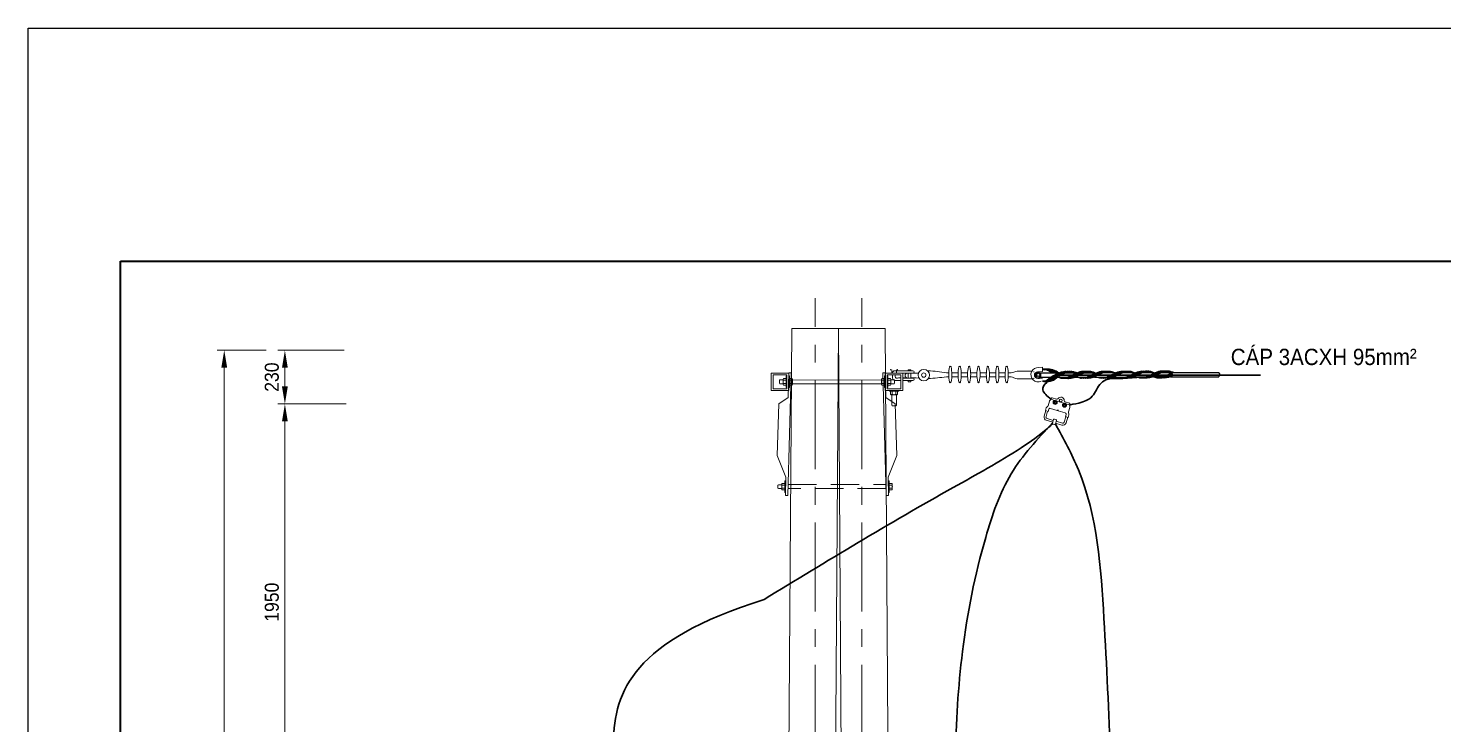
# Model space of a CAD drawing. Header units: millimetres. Extents: x 330554 to 656471, y 11007 to 130943.
# Drawn here: x 383912 to 389973, y 100805 to 103787 of the extents above; entities that cross this region are included whole.
import ezdxf
from ezdxf.enums import TextEntityAlignment as Align

# ---------------------------------------------------------------- set-up
doc = ezdxf.new("R2010")
doc.units = ezdxf.units.MM
doc.header["$LTSCALE"] = 6
doc.linetypes.add('CENTER', pattern=[50.8, 31.75, -6.35, 6.35, -6.35])
doc.linetypes.add('DASHED', pattern=[19.05, 12.7, -6.35])
for name, color, linetype, lineweight in [('Co ban', 3, 'Continuous', 13), ('DIM', 4, 'Continuous', 13), ('Duong day', 5, 'Continuous', 30), ('Net 0.15', 140, 'Continuous', 15), ('net rat manh', 150, 'Continuous', 5), ('netlonkhungten', 32, 'Continuous', 35), ('Netvua', 3, 'Continuous', 20), ('Text', 7, 'Continuous', 13), ('Truc', 6, 'Continuous', 9)]:
    doc.layers.add(name, color=color, linetype=linetype, lineweight=lineweight)
doc.layers.add('Nen', color=7, linetype='Continuous')
doc.styles.add('VNI-HELVE', font='VHELVEN.TTF', dxfattribs={"width": 0.9})
doc.dimstyles.new('D50', dxfattribs={"dimtxt": 60, "dimasz": 75, "dimexe": 30, "dimexo": 50, "dimgap": 25, "dimtad": 1, "dimdec": 0, "dimdsep": 46, "dimtxsty": 'VNI-HELVE', "dimcen": 0, "dimclrd": 256, "dimclre": 256, "dimclrt": 7, "dimadec": 0, "dimazin": 0, "dimtfac": 1, "dimtdec": 0, "dimtmove": 1, "dimatfit": 3, "dimfxl": 1, "dimtolj": 1, "dimtzin": 0, "dimlwd": -1, "dimlwe": -1, "dimarcsym": 0})

# ---------------------------------------------------------------- blocks, each defined once
blk = doc.blocks.new('*D642')
at = {"layer": 'Defpoints', "color": 0, "transparency": 16777216}
for p in [(385273.4, 102176.4), (385011.3, 100476.3), (385324.2, 100476.3)]:
    blk.add_point(p, dxfattribs=at)
at = {"layer": 'DIM', "transparency": 16777216}
for p, q in [((385223.4, 102176.4), (384981.3, 102176.4)), ((385011.3, 102101.4), (385011.3, 100551.3)), ((385274.2, 100476.3), (384981.3, 100476.3))]:
    blk.add_line(p, q, dxfattribs=at)
for points in [[(384998.8, 102101.4), (385023.8, 102101.4), (385011.3, 102176.4)], [(384998.8, 100551.3), (385023.8, 100551.3), (385011.3, 100476.3)]]:
    blk.add_solid(points, dxfattribs=at)
at = {"layer": 'DIM', "color": 7, "transparency": 16777216, "insert": (384955.4, 101326.4), "char_height": 60, "attachment_point": 5, "rotation": 90, "style": 'VNI-HELVE'}
blk.add_mtext('\\A1;1950', dxfattribs=at)
blk = doc.blocks.new('*D644')
at = {"layer": 'Defpoints', "color": 0, "transparency": 16777216}
for p in [(385011.3, 102406.5), (385315.7, 102406.5), (385323.4, 102176.4)]:
    blk.add_point(p, dxfattribs=at)
at = {"layer": 'DIM', "transparency": 16777216}
for p, q in [((385265.7, 102406.5), (384981.3, 102406.5)), ((385011.3, 102251.4), (385011.3, 102331.5)), ((385273.4, 102176.4), (384981.3, 102176.4))]:
    blk.add_line(p, q, dxfattribs=at)
for points in [[(384998.8, 102331.5), (385023.8, 102331.5), (385011.3, 102406.5)], [(384998.8, 102251.4), (385023.8, 102251.4), (385011.3, 102176.4)]]:
    blk.add_solid(points, dxfattribs=at)
at = {"layer": 'DIM', "color": 7, "transparency": 16777216, "insert": (384955.4, 102291.4), "char_height": 60, "attachment_point": 5, "rotation": 90, "style": 'VNI-HELVE'}
blk.add_mtext('\\A1;230', dxfattribs=at)
blk = doc.blocks.new('*D648')
at = {"layer": 'Defpoints', "color": 0, "transparency": 16777216}
for p in [(384751.4, 102406.5), (384981.3, 102406.5), (384981.3, 91207.4)]:
    blk.add_point(p, dxfattribs=at)
at = {"layer": 'DIM', "transparency": 16777216}
for p, q in [((384931.3, 102406.5), (384721.4, 102406.5)), ((384751.4, 91282.4), (384751.4, 102331.5)), ((384931.3, 91207.4), (384721.4, 91207.4))]:
    blk.add_line(p, q, dxfattribs=at)
for points in [[(384738.9, 102331.5), (384763.9, 102331.5), (384751.4, 102406.5)], [(384738.9, 91282.4), (384763.9, 91282.4), (384751.4, 91207.4)]]:
    blk.add_solid(points, dxfattribs=at)
at = {"layer": 'DIM', "color": 7, "transparency": 16777216, "insert": (384695.6, 96452.2), "char_height": 60, "attachment_point": 5, "rotation": 90, "style": 'VNI-HELVE'}
blk.add_mtext('\\A1;12000', dxfattribs=at)
blk = doc.blocks.new('BOULON')
blk.add_lwpolyline([(3, -25), (0, -25), (0, 25), (3, 25)], close=True)
blk.add_lwpolyline([(14.8, 13.9, -0.288675), (14.8, 6.9, -0.19957), (14.8, -6.9, -0.288675), (14.8, -13.9), (4, -13.9, -0.288675), (4, -6.9, -0.174561), (4, 6.9, -0.288675), (4, 13.9)], format="xyb", close=True)
for points in [[(4, 6.9), (14.8, 6.9)], [(15.8, 10.4), (15.8, -10.4)], [(4, -6.9), (14.8, -6.9)]]:
    blk.add_lwpolyline(points)
blk = doc.blocks.new('BOULON 1')
for points in [[(-15.8, -8), (-30.5, -8), (-32.1, -6.4), (-32.1, 6.4), (-30.5, 8), (-15.8, 8)], [(-15.8, 10.4), (-15.8, -10.4)], [(-4, 6.9), (-14.8, 6.9)], [(-4, -6.9), (-14.8, -6.9)]]:
    blk.add_lwpolyline(points)
blk.add_lwpolyline([(-14.8, 13.9, 0.288675), (-14.8, 6.9, 0.19957), (-14.8, -6.9, 0.288675), (-14.8, -13.9), (-4, -13.9, 0.288675), (-4, -6.9, 0.174561), (-4, 6.9, 0.288675), (-4, 13.9)], format="xyb", close=True)
blk.add_lwpolyline([(-3, -25), (0, -25), (0, 25), (-3, 25)], close=True)
blk = doc.blocks.new('BOULON 2')
for points in [[(-15.8, -8), (-30.5, -8), (-32.1, -6.4), (-32.1, 6.4), (-30.5, 8), (-15.8, 8)], [(-15.8, 10.4), (-15.8, -10.4)], [(-4, 6.9), (-14.8, 6.9)], [(12, 6.9), (22.8, 6.9)], [(23.8, 10.4), (23.8, -10.4)], [(-4, -6.9), (-14.8, -6.9)], [(12, -6.9), (22.8, -6.9)]]:
    blk.add_lwpolyline(points)
for points in [[(-14.8, 13.9, 0.288675), (-14.8, 6.9, 0.19957), (-14.8, -6.9, 0.288675), (-14.8, -13.9), (-4, -13.9, 0.288675), (-4, -6.9, 0.174561), (-4, 6.9, 0.288675), (-4, 13.9)], [(22.8, 13.9, -0.288675), (22.8, 6.9, -0.19957), (22.8, -6.9, -0.288675), (22.8, -13.9), (12, -13.9, -0.288675), (12, -6.9, -0.174561), (12, 6.9, -0.288675), (12, 13.9)]]:
    blk.add_lwpolyline(points, format="xyb", close=True)
for points in [[(-3, -25), (0, -25), (0, 25), (-3, 25)], [(8, -25), (11, -25), (11, 25), (8, 25)]]:
    blk.add_lwpolyline(points, close=True)
blk = doc.blocks.new('Kep quai')
for points in [[(13.9, 4, 0.333802), (0, 14.5, 0.333802), (-13.9, 4, -0.333802), (-19.3, 0), (-38.5, 0, 0.414214), (-41.3, -2.8), (-41.3, -7.1), (-45.4, -15.4, 0.115705), (-45.8, -17), (-45.8, -37.3, -0.125647), (-46.2, -39), (-50.6, -46.9, 0.125647), (-51, -48.6), (-51, -60.2), (-38.9, -60.2), (-38.9, -50.7, -0.414214), (-33.3, -45.1), (-2.1, -45.1), (0, -41.7), (2.1, -45.1), (33.3, -45.1, -0.414214), (38.9, -50.7), (38.9, -60.2), (51, -60.2), (51, -48.6, 0.125647), (50.6, -46.9), (46.2, -39, -0.125647), (45.8, -37.3), (45.8, -17, 0.115705), (45.4, -15.4), (41.3, -7.1), (41.3, -2.8, 0.414214), (38.5, 0), (19.3, 0, -0.333802), (13.9, 4)], [(-49.1, -60.2), (-49.1, -85.1, 0.397574), (-35.1, -99.2), (-6.6, -99.2)], [(-40.7, -60.2), (-40.7, -84.3, 0.454633), (-34.2, -90.8), (-6.6, -90.8)], [(49.1, -60.2), (49.1, -85.1, -0.397574), (35.1, -99.2), (6.6, -99.2)], [(40.7, -60.2), (40.7, -84.3, -0.454633), (34.2, -90.8), (6.6, -90.8)]]:
    blk.add_lwpolyline(points, format="xyb")
for points in [[(-25.6, -7.1), (-41.3, -7.1)], [(16.1, -7.1), (-16.1, -7.1)], [(25.6, -7.1), (41.3, -7.1)]]:
    blk.add_lwpolyline(points)
for points in [[(-26.9, -14.6), (-23.8, -9.4), (-17.8, -9.4), (-14.8, -14.6), (-17.8, -19.9), (-23.8, -19.9)], [(26.9, -14.6), (23.8, -9.4), (17.8, -9.4), (14.8, -14.6), (17.8, -19.9), (23.8, -19.9)]]:
    blk.add_lwpolyline(points, close=True)
blk.add_lwpolyline([(-3, -106.3), (3, -106.3, 0.414214), (6.6, -102.7), (6.6, -87.6, 0.414214), (3, -84), (-3, -84, 0.414214), (-6.6, -87.6), (-6.6, -102.7, 0.414214)], format="xyb", close=True)
for centre, radius in [((0, 0), 6.31), ((-20.8, -14.6), 8.91), ((-20.8, -14.6), 4.84), ((-20.8, -14.6), 3.5), ((20.8, -14.6), 8.91), ((20.8, -14.6), 4.84), ((20.8, -14.6), 3.5)]:
    blk.add_circle(centre, radius)

msp = doc.modelspace()

# ---------------------------------------------------------------- linework, layer by layer
at = {"layer": 'Co ban'}
for p, q in [((387568.355, 102279.351), (387183.029, 102278.279)), ((387188.242, 102263.351), (387568.355, 102263.351)), ((387568.355, 102263.351), (387568.355, 102279.351)), ((387626.613, 102292.446), (387626.619, 102300.851))]:
    msp.add_line(p, q, dxfattribs=at)
at = {"layer": 'Co ban', "linetype": 'DASHED', "ltscale": 1.6}
for p, q in [((387183.623, 101829.282), (387167.682, 101830.651)), ((387167.682, 101830.651), (387587.544, 101830.389)), ((387587.544, 101830.389), (387587.544, 101814.389)), ((387587.544, 101814.389), (387167.197, 101813.881))]:
    msp.add_line(p, q, dxfattribs=at)
at = {"layer": 'Co ban'}
for points in [[(387615.054, 102308.851), (387615.054, 102308.854, -0.36768054), (387623.755, 102319.083), (387689.567, 102319.083)], [(387631.625, 102319.083), (387702.618, 102319.083, -1), (387702.618, 102308.967), (387659.125, 102308.967)], [(387856.062, 102310.311), (387846.559, 102310.311, 0.03266665), (387767.399, 102318.122)], [(388212.467, 102317.316), (388153.816, 102317.316, 0.11881725), (388134.331, 102312.62, -0.13743874), (388111.148, 102310.311)], [(387619.06, 102279.533, -0.2315503), (387615.054, 102287.716), (387615.054, 102300.851)], [(387651.125, 102277.488), (387623.755, 102277.488, -0.02701544), (387622.661, 102277.727, -0.02701544)], [(387626.613, 102292.446, 0.37251251), (387631.003, 102287.61)], [(387674.011, 102308.967), (387633.074, 102308.967, 0.00316924), (387632.939, 102308.851, 0.00316924)], [(387659.125, 102287.697, -0.00140552), (387676.131, 102287.61)], [(387659.125, 102277.488), (387702.618, 102277.488, 1), (387702.618, 102287.604), (387659.125, 102287.604)], [(387725.895, 102308.967), (387679.777, 102308.967, 1), (387679.777, 102287.61, -0.00398669), (387728.015, 102287.61, -1.01614987)], [(387856.185, 102293.317), (387846.559, 102293.317, -0.03254392), (387767.697, 102285.516)], [(388213.632, 102283.819), (388153.816, 102283.819, -0.11881725), (388134.331, 102288.516, 0.13524932), (388111.148, 102293.317), (388111.023, 102293.317)]]:
    msp.add_lwpolyline(points, format="xyb", dxfattribs=at)
for points in [[(387681.529, 102319.083), (387681.529, 102322.913), (387693.524, 102322.913), (387693.524, 102319.083)], [(387127.686, 102177.465), (387121.269, 101955.465), (387158.588, 101862.148), (387156.322, 101783.754), (387166.318, 101783.465), (387181.514, 102309.176), (387171.518, 102309.465), (387168.474, 102204.148), (387127.686, 102177.465)], [(387626.859, 102177.465), (387633.275, 101955.465), (387595.956, 101862.148), (387598.222, 101783.754), (387588.226, 101783.465), (387573.031, 102309.176), (387583.026, 102309.465), (387586.071, 102204.148), (387626.859, 102177.465)], [(387615.084, 102308.851), (387615.084, 102308.854)], [(387624.91, 102277.488), (387651.125, 102277.488)], [(387689.567, 102277.488), (387659.125, 102277.488)], [(387681.529, 102287.484), (387681.529, 102308.967)], [(387693.524, 102276.369), (387693.524, 102271.377), (387681.529, 102271.377), (387681.529, 102276.369)], [(387693.524, 102308.967), (387693.524, 102287.604)], [(387896.478, 102293.317), (387869.268, 102293.317)], [(387896.355, 102310.311), (387869.392, 102310.311)], [(387936.77, 102293.317), (387909.561, 102293.317)], [(387936.647, 102310.311), (387909.685, 102310.311)], [(387977.063, 102293.317), (387949.853, 102293.317)], [(387976.94, 102310.311), (387949.978, 102310.311)], [(388017.356, 102293.317), (387990.146, 102293.317)], [(388017.232, 102310.311), (387990.27, 102310.311)], [(388057.648, 102293.317), (388030.438, 102293.317)], [(388057.525, 102310.311), (388030.563, 102310.311)], [(388097.941, 102293.317), (388070.731, 102293.317)], [(388097.817, 102310.311), (388070.855, 102310.311)]]:
    msp.add_lwpolyline(points, dxfattribs=at)
for points in [[(387859.694, 102335.663, 0.11509497), (387859.498, 102270.87, 1.13371196), (387865.961, 102270.89, 0.11497833), (387865.765, 102335.663, 0.80931617)], [(387899.986, 102335.663, 0.11509497), (387899.79, 102270.87, 1.13371196), (387906.253, 102270.89, 0.11497833), (387906.058, 102335.663, 0.80931617)], [(387940.279, 102335.663, 0.11509497), (387940.083, 102270.87, 1.13371196), (387946.546, 102270.89, 0.11497833), (387946.35, 102335.663, 0.80931617)], [(387980.572, 102335.663, 0.11509497), (387980.375, 102270.87, 1.13371196), (387986.838, 102270.89, 0.11497833), (387986.643, 102335.663, 0.80931617)], [(388020.864, 102335.663, 0.11509497), (388020.668, 102270.87, 1.13371196), (388027.131, 102270.89, 0.11497833), (388026.935, 102335.663, 0.80931617)], [(388061.157, 102335.663, 0.11509497), (388060.96, 102270.87, 1.13371196), (388067.424, 102270.89, 0.11497833), (388067.228, 102335.663, 0.80931617)], [(388101.449, 102335.663, 0.11509497), (388101.253, 102270.87, 1.13371196), (388107.716, 102270.89, 0.11497833), (388107.52, 102335.663, 0.80931617)]]:
    msp.add_lwpolyline(points, format="xyb", close=True, dxfattribs=at)
for points in [[(387095.405, 102233.851), (387170.405, 102233.851), (387170.405, 102308.851), (387095.405, 102308.851)], [(387103.405, 102241.851), (387162.405, 102241.851), (387162.405, 102300.851), (387103.405, 102300.851)], [(387659.155, 102233.851), (387584.155, 102233.851), (387584.155, 102308.851), (387659.155, 102308.851)], [(387651.155, 102241.851), (387592.155, 102241.851), (387592.155, 102300.851), (387651.155, 102300.851)], [(387618.831, 102300.851), (387618.831, 102300.851)]]:
    msp.add_lwpolyline(points, close=True, dxfattribs=at)
for centre, radius in [((387749.158, 102300.173), 24.594), ((387749.158, 102300.173), 9.369), ((388239.152, 102301.475), 10.336), ((388239.152, 102301.475), 6.4)]:
    msp.add_circle(centre, radius, dxfattribs=at)
msp.add_arc((387651.893, 100018.296), 2269.41, 90.0194063, 90.5274381, dxfattribs=at)
at = {"layer": 'Defpoints'}
msp.add_lwpolyline([(383911.617, 103787.103), (405295.617, 103787.103), (405295.617, 88667.103), (383911.617, 88667.103)], close=True, dxfattribs=at)
at = {"layer": 'Duong day'}
msp.add_line((388324.328, 102299.789), (389192.36, 102300.313), dxfattribs=at)
for points, knots in [([(388367.108, 102285.665), (388367.69, 102285.604), (388399.451, 102282.898), (388436.51, 102323.607), (388472.615, 102312.532), (388477.711, 102310.553)], [0.5401544, 0.5401544, 0.5401544, 0.5401544, 0.57325048, 2.34733631, 2.6390538, 2.6390538, 2.6390538, 2.6390538]), ([(388373.825, 102172.462), (388373.825, 102172.462), (388462.217, 102186.751), (388485.764, 102233.623), (388517.18, 102286.28), (388613.709, 102284.441), (388719.469, 102294.315), (388805.564, 102300.54), (388834.456, 102299.888)], [224.74779138, 224.74779138, 224.74779138, 224.74779138, 248.64119591, 318.91723898, 403.74979221, 464.3172048, 624.88584601, 717.30171656, 717.30171656, 717.30171656, 717.30171656]), ([(387064.669, 101338.249), (386498.489, 101158.99), (386412.034, 100902.741), (386417.188, 100637.561), (386418.045, 100593.491)], [2626.06146492, 2626.06146492, 2626.06146492, 2626.06146492, 3288.15570648, 3420.11712285, 3420.11712285, 3420.11712285, 3420.11712285])]:
    msp.add_open_spline(points, degree=3, knots=knots, dxfattribs=at)
for points in [[(388294.719, 102196.23), (388259.345, 102236.584), (388319.748, 102299.77)], [(387064.669, 101338.249), (387874.796, 101817.943), (388166.784, 101988.799), (388279.085, 102071.686), (388301.196, 102091.298)], [(388300.441, 102094.722), (388124.174, 101877.073), (388014.513, 101604.431), (387914.934, 101115.243), (387882.928, 100655.685), (387882.941, 99043.836), (387864.295, 98499.511), (387817.334, 97955.478), (387813.021, 97654.671)], [(388313.103, 102090.918), (388411.769, 101894.11), (388521.09, 101255.834), (388547.99, 100655.648), (388547.99, 99043.799), (388516.426, 98145.686), (388477.543, 97869.491), (388469.928, 97654.669)]]:
    msp.add_spline(points, degree=3, dxfattribs=at)
at = {"layer": 'Nen', "color": 6}
for p, q in [((388246.256, 102290.633), (388292.617, 102290.823)), ((388323.089, 102308.223), (388248.121, 102307.916)), ((388296.165, 102290.838), (388301.846, 102290.861)), ((388305.408, 102290.876), (388311.074, 102290.899)), ((388314.637, 102290.913), (388320.302, 102290.937)), ((388323.865, 102290.951), (388362.731, 102291.11)), ((388332.211, 102308.261), (388328.35, 102308.245)), ((388341.44, 102308.298), (388337.454, 102308.282)), ((388350.668, 102308.336), (388346.682, 102308.32)), ((388399.637, 102308.537), (388355.91, 102308.358)), ((388368.511, 102291.134), (388371.959, 102291.148)), ((388377.739, 102291.172), (388381.187, 102291.186)), ((388386.967, 102291.21), (388390.415, 102291.224)), ((388396.195, 102291.248), (388446.995, 102291.456)), ((388408.865, 102308.575), (388404.88, 102308.558)), ((388418.094, 102308.613), (388414.108, 102308.596)), ((388427.322, 102308.65), (388423.336, 102308.634)), ((388483.901, 102308.882), (388432.564, 102308.672)), ((388452.774, 102291.479), (388456.223, 102291.494)), ((388462.003, 102291.517), (388465.451, 102291.531)), ((388471.231, 102291.555), (388474.679, 102291.569)), ((388480.459, 102291.593), (388531.259, 102291.801)), ((388493.129, 102308.92), (388489.144, 102308.904)), ((388502.358, 102308.958), (388498.372, 102308.942)), ((388511.586, 102308.996), (388507.6, 102308.979)), ((388568.165, 102309.227), (388516.828, 102309.017)), ((388537.038, 102291.825), (388540.487, 102291.839)), ((388546.267, 102291.862), (388549.715, 102291.877)), ((388555.495, 102291.9), (388558.943, 102291.914)), ((388564.723, 102291.938), (388615.523, 102292.146)), ((388577.393, 102309.265), (388573.407, 102309.249)), ((388586.622, 102309.303), (388582.636, 102309.287)), ((388595.85, 102309.341), (388591.864, 102309.325)), ((388652.429, 102309.573), (388601.092, 102309.362)), ((388621.302, 102292.17), (388624.751, 102292.184)), ((388630.53, 102292.208), (388633.979, 102292.222)), ((388639.759, 102292.246), (388643.207, 102292.26)), ((388648.987, 102292.283), (388699.787, 102292.492)), ((388661.657, 102309.611), (388657.671, 102309.594)), ((388670.885, 102309.648), (388666.9, 102309.632)), ((388680.114, 102309.686), (388676.128, 102309.67)), ((388736.693, 102309.918), (388685.356, 102309.708)), ((388705.566, 102292.515), (388709.015, 102292.529)), ((388714.794, 102292.553), (388718.243, 102292.567)), ((388724.023, 102292.591), (388727.471, 102292.605)), ((388733.251, 102292.629), (388773.362, 102292.793)), ((388745.921, 102309.956), (388741.935, 102309.939)), ((388755.149, 102309.994), (388751.164, 102309.977)), ((388764.378, 102310.031), (388760.392, 102310.015)), ((389012.971, 102310.124), (388769.62, 102310.053)), ((388779.141, 102292.817), (388782.59, 102292.831)), ((388788.369, 102292.854), (388791.818, 102292.869)), ((388797.598, 102292.892), (388801.046, 102292.906)), ((388806.826, 102292.93), (389012.971, 102292.984))]:
    msp.add_line(p, q, dxfattribs=at)
msp.add_open_spline([(388621.795, 102289.029), (388627.579, 102289.913), (388633.446, 102291.837), (388657.705, 102301.999), (388676.41, 102315.106), (388699.102, 102317.966), (388702.509, 102318.017), (388705.9, 102317.688)], degree=3, knots=[0.75692354, 0.75692354, 0.75692354, 0.75692354, 1.09908353, 1.09908353, 2.15733464, 2.15733464, 2.34194555, 2.34194555, 2.34194555, 2.34194555], dxfattribs=at)
msp.add_spline([(389012.971, 102310.124), (389016.873, 102301.266), (389012.971, 102292.984)], degree=3, dxfattribs=at)
at = {"layer": 'Net 0.15'}
for p, q in [((387182.965, 102500.412), (387138.097, 95800.745)), ((387382.958, 102500.412), (387182.965, 102500.412)), ((387427.821, 95800.745), (387382.958, 102500.412))]:
    msp.add_line(p, q, dxfattribs=at)
msp.add_lwpolyline([(387627.813, 95800.745), (387582.95, 102500.412), (387382.958, 102500.412), (387338.089, 95800.745)], dxfattribs=at)
at = {"layer": 'net rat manh', "color": 8}
for p, q in [((388241.266, 102332.436), (388258.332, 102334.432)), ((388241.342, 102314.025), (388258.407, 102316.022)), ((388258.332, 102334.432), (388258.407, 102316.022)), ((388241.459, 102285.363), (388258.54, 102283.507)), ((388814.392, 102305.476), (388813.532, 102307.4)), ((388816.077, 102301.71), (388815.22, 102303.625)), ((388817.759, 102297.95), (388816.91, 102299.848))]:
    msp.add_line(p, q, dxfattribs=at)
for centre, radius, start, end in [((388239.152, 102301.475), 31.033, 86.0941023, 295.2689182), ((388241.133, 102299.668), 14.358, 89.1676275, 220.6964789), ((388241.059, 102299.188), 13.993, 219.4023138, 271.6400306)]:
    msp.add_arc(centre, radius, start, end, dxfattribs=at)
for points in [[(388271.165, 102326.549), (388266.902, 102327.017), (388262.599, 102327.121), (388258.362, 102326.921)], [(388264.865, 102321.519), (388262.72, 102321.881), (388260.552, 102322.126), (388258.381, 102322.263)], [(388537.521, 102314.939), (388542.602, 102314.388), (388547.676, 102312.829), (388552.747, 102310.86)], [(388537.865, 102314.975), (388541.589, 102313.852), (388545.267, 102312.4), (388548.911, 102310.844)], [(388547.503, 102314.888), (388551.087, 102313.783), (388554.629, 102312.381), (388558.139, 102310.882)], [(388621.785, 102315.285), (388626.866, 102314.733), (388631.94, 102313.175), (388637.011, 102311.205)], [(388621.785, 102315.285), (388626.866, 102314.733), (388631.94, 102313.175), (388637.011, 102311.205)], [(388622.128, 102315.321), (388625.853, 102314.198), (388629.531, 102312.745), (388633.175, 102311.19)], [(388622.128, 102315.321), (388625.853, 102314.198), (388629.531, 102312.745), (388633.175, 102311.19)], [(388631.767, 102315.233), (388635.351, 102314.128), (388638.893, 102312.726), (388642.403, 102311.227)], [(388631.767, 102315.233), (388635.351, 102314.128), (388638.893, 102312.726), (388642.403, 102311.227)], [(388692.007, 102314.836), (388692.211, 102314.792), (388692.415, 102314.747), (388692.619, 102314.701)], [(388701.235, 102314.874), (388704.842, 102314.103), (388708.445, 102312.912), (388712.046, 102311.513)], [(388706.049, 102315.63), (388711.13, 102315.078), (388716.204, 102313.52), (388721.275, 102311.551)], [(388706.392, 102315.666), (388710.117, 102314.543), (388713.794, 102313.09), (388717.439, 102311.535)], [(388716.031, 102315.578), (388719.615, 102314.474), (388723.157, 102313.071), (388726.667, 102311.573)], [(388776.271, 102315.181), (388776.475, 102315.138), (388776.679, 102315.093), (388776.882, 102315.046)], [(388784.442, 102314.994), (388787.14, 102314.057), (388789.816, 102312.977), (388792.474, 102311.842)], [(388785.499, 102315.219), (388789.106, 102314.448), (388792.709, 102313.257), (388796.31, 102311.858)], [(388790.313, 102315.975), (388795.394, 102315.424), (388800.468, 102313.865), (388805.538, 102311.896)], [(388790.656, 102316.011), (388794.381, 102314.888), (388798.058, 102313.436), (388801.703, 102311.88)], [(388800.295, 102315.924), (388803.879, 102314.819), (388807.421, 102313.416), (388810.931, 102311.918)], [(388262.785, 102275.981), (388261.389, 102275.882), (388259.983, 102275.821), (388258.572, 102275.789)], [(388307.031, 102297.828), (388322.538, 102305.848), (388334.546, 102311.962), (388346.522, 102313.847)], [(388319.748, 102299.77), (388331.766, 102305.886), (388343.774, 102311.999), (388355.75, 102313.885)], [(388328.977, 102299.808), (388340.994, 102305.924), (388353.003, 102312.037), (388364.978, 102313.922)], [(388362.561, 102313.486), (388362.765, 102313.442), (388362.969, 102313.397), (388363.173, 102313.351)], [(388366.981, 102312.345), (388369.112, 102311.707), (388371.242, 102310.952), (388373.372, 102310.125)], [(388370.732, 102313.299), (388373.431, 102312.362), (388376.107, 102311.282), (388378.765, 102310.147)], [(388371.79, 102313.524), (388375.396, 102312.753), (388378.999, 102311.562), (388382.6, 102310.163)], [(388376.603, 102314.28), (388381.684, 102313.728), (388386.758, 102312.17), (388391.829, 102310.201)], [(388376.947, 102314.316), (388380.671, 102313.193), (388384.349, 102311.741), (388387.993, 102310.185)], [(388386.585, 102314.229), (388390.169, 102313.124), (388393.711, 102311.721), (388397.221, 102310.223)], [(388439.215, 102313.8), (388439.419, 102313.756), (388439.623, 102313.712), (388439.827, 102313.665)], [(388443.635, 102312.659), (388445.766, 102312.021), (388447.896, 102311.266), (388450.026, 102310.439)], [(388447.386, 102313.613), (388450.085, 102312.676), (388452.761, 102311.596), (388455.419, 102310.461)], [(388448.444, 102313.838), (388452.05, 102313.067), (388455.653, 102311.876), (388459.255, 102310.477)], [(388453.258, 102314.594), (388458.338, 102314.043), (388463.412, 102312.484), (388468.483, 102310.515)], [(388453.601, 102314.63), (388457.325, 102313.507), (388461.003, 102312.055), (388464.647, 102310.499)], [(388463.239, 102314.543), (388466.824, 102313.438), (388470.365, 102312.035), (388473.875, 102310.537)], [(388523.479, 102314.145), (388523.683, 102314.102), (388523.887, 102314.057), (388524.091, 102314.011)], [(388527.899, 102313.004), (388530.03, 102312.366), (388532.16, 102311.612), (388534.29, 102310.784)], [(388531.65, 102313.958), (388534.349, 102313.021), (388537.025, 102311.941), (388539.683, 102310.806)], [(388532.708, 102314.183), (388536.314, 102313.413), (388539.917, 102312.221), (388543.518, 102310.822)], [(388607.743, 102314.491), (388607.947, 102314.447), (388608.151, 102314.402), (388608.355, 102314.356)], [(388607.743, 102314.491), (388607.947, 102314.447), (388608.151, 102314.402), (388608.355, 102314.356)], [(388612.163, 102313.35), (388614.294, 102312.712), (388616.424, 102311.957), (388618.554, 102311.13)], [(388612.163, 102313.35), (388614.294, 102312.712), (388616.424, 102311.957), (388618.554, 102311.13)], [(388615.914, 102314.303), (388618.613, 102313.366), (388621.288, 102312.286), (388623.946, 102311.152)], [(388615.914, 102314.303), (388618.613, 102313.366), (388621.288, 102312.286), (388623.946, 102311.152)], [(388616.972, 102314.528), (388620.578, 102313.758), (388624.181, 102312.566), (388627.782, 102311.167)], [(388616.972, 102314.528), (388620.578, 102313.758), (388624.181, 102312.566), (388627.782, 102311.167)], [(388696.426, 102313.695), (388698.558, 102313.057), (388700.688, 102312.302), (388702.818, 102311.475)], [(388700.178, 102314.649), (388702.876, 102313.711), (388705.552, 102312.632), (388708.21, 102311.497)], [(388780.69, 102314.04), (388782.822, 102313.402), (388784.952, 102312.647), (388787.082, 102311.82)]]:
    msp.add_open_spline(points, degree=3, dxfattribs=at)
for points, knots in [([(388327.764, 102309.938), (388320.067, 102315.614), (388311.927, 102320.986), (388292.732, 102327.064), (388281.914, 102327.674), (388269.85, 102326.413), (388267.968, 102326.171), (388258.37, 102325.028)], [0.58005658, 0.58005658, 0.58005658, 0.58005658, 1.09071507, 1.09071507, 1.63607261, 1.63607261, 1.73819182, 1.73819182, 1.73819182, 1.73819182]), ([(388324.324, 102309.924), (388318.595, 102314.056), (388304.037, 102323.432), (388282.355, 102326.017), (388268.684, 102324.212), (388258.381, 102322.298)], [0.62958012, 0.62958012, 0.62958012, 0.62958012, 1.01015145, 1.56695327, 1.7603112, 1.7603112, 1.7603112, 1.7603112]), ([(388272.988, 102322.37), (388269.243, 102322.562), (388265.496, 102322.439), (388261.686, 102322.041), (388261.523, 102322.024), (388261.36, 102322.006)], [1.401266668, 1.401266668, 1.401266668, 1.401266668, 1.636072609, 1.636072609, 1.646599759, 1.646599759, 1.646599759, 1.646599759]), ([(388296.64, 102309.811), (388290.91, 102313.943), (388281.535, 102319.981), (388270.742, 102323.019), (388266.663, 102323.772)], [0.62958012, 0.62958012, 0.62958012, 0.62958012, 1.01015145, 1.233257722, 1.233257722, 1.233257722, 1.233257722]), ([(388305.868, 102309.848), (388300.138, 102313.981), (388289.505, 102320.829), (388277.048, 102323.819), (388271.415, 102324.485)], [0.62958012, 0.62958012, 0.62958012, 0.62958012, 1.01015145, 1.314290569, 1.314290569, 1.314290569, 1.314290569]), ([(388300.08, 102309.825), (388292.383, 102315.5), (388284.242, 102320.872), (388274.076, 102324.092), (388273.184, 102324.352), (388272.287, 102324.592)], [0.580056579, 0.580056579, 0.580056579, 0.580056579, 1.090715073, 1.090715073, 1.139371479, 1.139371479, 1.139371479, 1.139371479]), ([(388309.308, 102309.863), (388301.611, 102315.538), (388293.471, 102320.91), (388282.737, 102324.309), (388281.266, 102324.715), (388279.78, 102325.069)], [0.580056579, 0.580056579, 0.580056579, 0.580056579, 1.090715073, 1.090715073, 1.170576663, 1.170576663, 1.170576663, 1.170576663]), ([(388315.096, 102309.886), (388309.366, 102314.019), (388299.41, 102320.431), (388287.856, 102323.46), (388283.06, 102324.195)], [0.62958012, 0.62958012, 0.62958012, 0.62958012, 1.01015145, 1.270670629, 1.270670629, 1.270670629, 1.270670629]), ([(388318.536, 102309.9), (388310.839, 102315.576), (388302.699, 102320.948), (388293.042, 102324.006), (388292.666, 102324.121), (388292.288, 102324.233)], [0.580056579, 0.580056579, 0.580056579, 0.580056579, 1.090715073, 1.090715073, 1.11134223, 1.11134223, 1.11134223, 1.11134223]), ([(388305.931, 102299.499), (388319.586, 102306.676), (388333.539, 102314.315), (388351.199, 102316.54), (388354.606, 102316.591), (388357.998, 102316.262)], [1.374636932, 1.374636932, 1.374636932, 1.374636932, 2.157334638, 2.157334638, 2.341945552, 2.341945552, 2.341945552, 2.341945552]), ([(388315.099, 102299.751), (388328.814, 102306.714), (388342.767, 102314.353), (388360.427, 102316.578), (388363.834, 102316.629), (388367.226, 102316.3)], [1.374636932, 1.374636932, 1.374636932, 1.374636932, 2.157334638, 2.157334638, 2.341945552, 2.341945552, 2.341945552, 2.341945552]), ([(388324.328, 102299.789), (388338.042, 102306.752), (388351.995, 102314.39), (388369.656, 102316.616), (388373.063, 102316.667), (388376.455, 102316.338)], [1.374636932, 1.374636932, 1.374636932, 1.374636932, 2.157334638, 2.157334638, 2.341945552, 2.341945552, 2.341945552, 2.341945552]), ([(388331.431, 102289.223), (388337.091, 102287.68), (388342.632, 102287.038), (388354.772, 102288.299), (388361.41, 102290.396), (388386.457, 102300.888), (388405.162, 102313.995), (388427.853, 102316.854), (388431.26, 102316.905), (388434.652, 102316.576)], [0.37813076, 0.37813076, 0.37813076, 0.37813076, 0.71142493, 0.71142493, 1.09908353, 1.09908353, 2.15733464, 2.15733464, 2.34194555, 2.34194555, 2.34194555, 2.34194555]), ([(388333.556, 102299.826), (388347.27, 102306.789), (388361.223, 102314.428), (388381.034, 102316.925), (388386.653, 102316.617), (388396.483, 102314.227), (388400.757, 102312.642), (388404.983, 102310.879)], [1.37463693, 1.37463693, 1.37463693, 1.37463693, 2.15733464, 2.15733464, 2.45972354, 2.45972354, 2.69883603, 2.69883603, 2.69883603, 2.69883603]), ([(388338.205, 102299.846), (388354.09, 102307.93), (388375.087, 102318.621), (388395.961, 102312.218), (388401.057, 102310.238)], [1.44471702, 1.44471702, 1.44471702, 1.44471702, 2.34733631, 2.6390538, 2.6390538, 2.6390538, 2.6390538]), ([(388359.775, 102287.955), (388365.559, 102288.839), (388371.426, 102290.764), (388395.685, 102300.926), (388414.39, 102314.033), (388437.082, 102316.892), (388440.489, 102316.943), (388443.88, 102316.614)], [0.75692354, 0.75692354, 0.75692354, 0.75692354, 1.09908353, 1.09908353, 2.15733464, 2.15733464, 2.34194555, 2.34194555, 2.34194555, 2.34194555]), ([(388369.003, 102287.993), (388374.787, 102288.877), (388380.654, 102290.801), (388404.913, 102300.963), (388423.618, 102314.071), (388446.31, 102316.93), (388449.717, 102316.981), (388453.109, 102316.652)], [0.75692354, 0.75692354, 0.75692354, 0.75692354, 1.09908353, 1.09908353, 2.15733464, 2.15733464, 2.34194555, 2.34194555, 2.34194555, 2.34194555]), ([(388378.232, 102288.031), (388384.016, 102288.915), (388389.883, 102290.839), (388414.141, 102301.001), (388432.847, 102314.108), (388457.688, 102317.239), (388463.307, 102316.931), (388473.64, 102314.418), (388478.4, 102312.583), (388483.103, 102310.575)], [0.75692354, 0.75692354, 0.75692354, 0.75692354, 1.09908353, 1.09908353, 2.15733464, 2.15733464, 2.45972354, 2.45972354, 2.72651583, 2.72651583, 2.72651583, 2.72651583]), ([(388415.695, 102289.568), (388421.355, 102288.025), (388426.895, 102287.383), (388439.036, 102288.644), (388445.674, 102290.741), (388470.721, 102301.233), (388489.426, 102314.34), (388512.117, 102317.2), (388515.524, 102317.25), (388518.916, 102316.922)], [0.37813076, 0.37813076, 0.37813076, 0.37813076, 0.71142493, 0.71142493, 1.09908353, 1.09908353, 2.15733464, 2.15733464, 2.34194555, 2.34194555, 2.34194555, 2.34194555]), ([(388444.039, 102288.3), (388449.823, 102289.184), (388455.69, 102291.109), (388479.949, 102301.271), (388498.654, 102314.378), (388521.345, 102317.238), (388524.753, 102317.288), (388528.144, 102316.959)], [0.75692354, 0.75692354, 0.75692354, 0.75692354, 1.09908353, 1.09908353, 2.15733464, 2.15733464, 2.34194555, 2.34194555, 2.34194555, 2.34194555]), ([(388451.372, 102286.011), (388451.954, 102285.949), (388483.715, 102283.243), (388520.774, 102323.953), (388556.879, 102312.877), (388561.975, 102310.898)], [0.5401544, 0.5401544, 0.5401544, 0.5401544, 0.57325048, 2.34733631, 2.6390538, 2.6390538, 2.6390538, 2.6390538]), ([(388453.267, 102288.338), (388459.051, 102289.222), (388464.918, 102291.147), (388489.177, 102301.309), (388507.882, 102314.416), (388530.574, 102317.275), (388533.981, 102317.326), (388537.373, 102316.997)], [0.75692354, 0.75692354, 0.75692354, 0.75692354, 1.09908353, 1.09908353, 2.15733464, 2.15733464, 2.34194555, 2.34194555, 2.34194555, 2.34194555]), ([(388462.495, 102288.376), (388468.28, 102289.26), (388474.147, 102291.185), (388498.405, 102301.347), (388517.111, 102314.454), (388541.952, 102317.584), (388547.571, 102317.276), (388557.904, 102314.764), (388562.664, 102312.928), (388567.367, 102310.92)], [0.75692354, 0.75692354, 0.75692354, 0.75692354, 1.09908353, 1.09908353, 2.15733464, 2.15733464, 2.45972354, 2.45972354, 2.72651583, 2.72651583, 2.72651583, 2.72651583]), ([(388493.298, 102289.886), (388498.762, 102287.908), (388531.525, 102279.117), (388564.445, 102310.56), (388591.704, 102314.851)], [0.26205726, 0.26205726, 0.26205726, 0.26205726, 0.57325048, 2.12758875, 2.12758875, 2.12758875, 2.12758875]), ([(388493.298, 102289.886), (388498.762, 102287.908), (388531.525, 102279.117), (388564.445, 102310.56), (388591.704, 102314.851)], [0.26205726, 0.26205726, 0.26205726, 0.26205726, 0.57325048, 2.12758875, 2.12758875, 2.12758875, 2.12758875]), ([(388499.959, 102289.913), (388505.619, 102288.37), (388511.159, 102287.729), (388523.3, 102288.99), (388529.938, 102291.086), (388554.985, 102301.578), (388573.69, 102314.686), (388596.381, 102317.545), (388599.788, 102317.596), (388603.18, 102317.267)], [0.37813076, 0.37813076, 0.37813076, 0.37813076, 0.71142493, 0.71142493, 1.09908353, 1.09908353, 2.15733464, 2.15733464, 2.34194555, 2.34194555, 2.34194555, 2.34194555]), ([(388499.959, 102289.913), (388505.619, 102288.37), (388511.159, 102287.729), (388523.3, 102288.99), (388529.938, 102291.086), (388554.985, 102301.578), (388573.69, 102314.686), (388596.381, 102317.545), (388599.788, 102317.596), (388603.18, 102317.267)], [0.37813076, 0.37813076, 0.37813076, 0.37813076, 0.71142493, 0.71142493, 1.09908353, 1.09908353, 2.15733464, 2.15733464, 2.34194555, 2.34194555, 2.34194555, 2.34194555]), ([(388517.18, 102286.28), (388517.762, 102286.219), (388545.661, 102283.842), (388573.673, 102310.598), (388600.932, 102314.889)], [0.5401544, 0.5401544, 0.5401544, 0.5401544, 0.57325048, 2.12758875, 2.12758875, 2.12758875, 2.12758875]), ([(388517.18, 102286.28), (388517.762, 102286.219), (388545.661, 102283.842), (388573.673, 102310.598), (388600.932, 102314.889)], [0.5401544, 0.5401544, 0.5401544, 0.5401544, 0.57325048, 2.12758875, 2.12758875, 2.12758875, 2.12758875]), ([(388526.408, 102286.318), (388526.99, 102286.257), (388554.889, 102283.88), (388582.901, 102310.636), (388610.16, 102314.927)], [0.5401544, 0.5401544, 0.5401544, 0.5401544, 0.57325048, 2.12758875, 2.12758875, 2.12758875, 2.12758875]), ([(388526.408, 102286.318), (388526.99, 102286.257), (388554.889, 102283.88), (388582.901, 102310.636), (388610.16, 102314.927)], [0.5401544, 0.5401544, 0.5401544, 0.5401544, 0.57325048, 2.12758875, 2.12758875, 2.12758875, 2.12758875]), ([(388528.303, 102288.646), (388534.087, 102289.53), (388539.954, 102291.454), (388563.749, 102302.524), (388582.918, 102314.723), (388605.609, 102317.583), (388609.016, 102317.633), (388612.408, 102317.305)], [0.75692354, 0.75692354, 0.75692354, 0.75692354, 1.09908353, 1.09908353, 2.15733464, 2.15733464, 2.34194555, 2.34194555, 2.34194555, 2.34194555]), ([(388528.303, 102288.646), (388534.087, 102289.53), (388539.954, 102291.454), (388564.213, 102301.616), (388582.918, 102314.723), (388605.609, 102317.583), (388609.016, 102317.633), (388612.408, 102317.305)], [0.75692354, 0.75692354, 0.75692354, 0.75692354, 1.09908353, 1.09908353, 2.15733464, 2.15733464, 2.34194555, 2.34194555, 2.34194555, 2.34194555]), ([(388535.636, 102286.356), (388536.218, 102286.294), (388567.979, 102283.588), (388605.038, 102324.298), (388641.143, 102313.222), (388646.239, 102311.243)], [0.5401544, 0.5401544, 0.5401544, 0.5401544, 0.57325048, 2.34733631, 2.6390538, 2.6390538, 2.6390538, 2.6390538]), ([(388535.636, 102286.356), (388536.218, 102286.294), (388567.979, 102283.588), (388605.038, 102324.298), (388641.143, 102313.222), (388646.239, 102311.243)], [0.5401544, 0.5401544, 0.5401544, 0.5401544, 0.57325048, 2.34733631, 2.6390538, 2.6390538, 2.6390538, 2.6390538]), ([(388537.531, 102288.683), (388543.315, 102289.567), (388549.182, 102291.492), (388573.441, 102301.654), (388592.146, 102314.761), (388614.838, 102317.621), (388618.245, 102317.671), (388621.636, 102317.343)], [0.75692354, 0.75692354, 0.75692354, 0.75692354, 1.09908353, 1.09908353, 2.15733464, 2.15733464, 2.34194555, 2.34194555, 2.34194555, 2.34194555]), ([(388537.531, 102288.683), (388543.315, 102289.567), (388549.182, 102291.492), (388573.441, 102301.654), (388592.146, 102314.761), (388614.838, 102317.621), (388618.245, 102317.671), (388621.636, 102317.343)], [0.75692354, 0.75692354, 0.75692354, 0.75692354, 1.09908353, 1.09908353, 2.15733464, 2.15733464, 2.34194555, 2.34194555, 2.34194555, 2.34194555]), ([(388546.759, 102288.721), (388552.544, 102289.605), (388558.411, 102291.53), (388582.669, 102301.692), (388601.374, 102314.799), (388626.216, 102317.929), (388631.835, 102317.621), (388642.168, 102315.109), (388646.927, 102313.273), (388651.631, 102311.265)], [0.75692354, 0.75692354, 0.75692354, 0.75692354, 1.09908353, 1.09908353, 2.15733464, 2.15733464, 2.45972354, 2.45972354, 2.72651583, 2.72651583, 2.72651583, 2.72651583]), ([(388546.759, 102288.721), (388552.544, 102289.605), (388558.411, 102291.53), (388582.669, 102301.692), (388601.374, 102314.799), (388626.216, 102317.929), (388631.835, 102317.621), (388642.168, 102315.109), (388646.927, 102313.273), (388651.631, 102311.265)], [0.75692354, 0.75692354, 0.75692354, 0.75692354, 1.09908353, 1.09908353, 2.15733464, 2.15733464, 2.45972354, 2.45972354, 2.72651583, 2.72651583, 2.72651583, 2.72651583]), ([(388577.562, 102290.231), (388583.026, 102288.253), (388615.789, 102279.462), (388648.709, 102310.906), (388675.968, 102315.197)], [0.26205726, 0.26205726, 0.26205726, 0.26205726, 0.57325048, 2.12758875, 2.12758875, 2.12758875, 2.12758875]), ([(388584.223, 102290.259), (388589.883, 102288.716), (388595.423, 102288.074), (388607.564, 102289.335), (388614.202, 102291.431), (388639.249, 102301.924), (388657.954, 102315.031), (388680.645, 102317.89), (388684.052, 102317.941), (388687.444, 102317.612)], [0.37813076, 0.37813076, 0.37813076, 0.37813076, 0.71142493, 0.71142493, 1.09908353, 1.09908353, 2.15733464, 2.15733464, 2.34194555, 2.34194555, 2.34194555, 2.34194555]), ([(388601.444, 102286.625), (388602.025, 102286.564), (388629.925, 102284.187), (388657.937, 102310.943), (388685.196, 102315.234)], [0.5401544, 0.5401544, 0.5401544, 0.5401544, 0.57325048, 2.12758875, 2.12758875, 2.12758875, 2.12758875]), ([(388610.672, 102286.663), (388611.254, 102286.602), (388639.153, 102284.225), (388667.165, 102310.981), (388694.424, 102315.272)], [0.5401544, 0.5401544, 0.5401544, 0.5401544, 0.57325048, 2.12758875, 2.12758875, 2.12758875, 2.12758875]), ([(388612.567, 102288.991), (388618.351, 102289.875), (388624.218, 102291.799), (388648.477, 102301.961), (388667.182, 102315.069), (388689.873, 102317.928), (388693.28, 102317.979), (388696.672, 102317.65)], [0.75692354, 0.75692354, 0.75692354, 0.75692354, 1.09908353, 1.09908353, 2.15733464, 2.15733464, 2.34194555, 2.34194555, 2.34194555, 2.34194555]), ([(388619.9, 102286.701), (388620.482, 102286.64), (388652.243, 102283.934), (388689.302, 102324.643), (388725.407, 102313.567), (388730.503, 102311.588)], [0.5401544, 0.5401544, 0.5401544, 0.5401544, 0.57325048, 2.34733631, 2.6390538, 2.6390538, 2.6390538, 2.6390538]), ([(388631.023, 102289.067), (388636.807, 102289.95), (388642.674, 102291.875), (388666.933, 102302.037), (388685.638, 102315.144), (388710.48, 102318.275), (388716.099, 102317.967), (388726.432, 102315.454), (388731.191, 102313.618), (388735.895, 102311.61)], [0.75692354, 0.75692354, 0.75692354, 0.75692354, 1.09908353, 1.09908353, 2.15733464, 2.15733464, 2.45972354, 2.45972354, 2.72651583, 2.72651583, 2.72651583, 2.72651583]), ([(388661.826, 102290.577), (388667.29, 102288.598), (388700.053, 102279.807), (388732.973, 102311.251), (388760.232, 102315.542)], [0.26205726, 0.26205726, 0.26205726, 0.26205726, 0.57325048, 2.12758875, 2.12758875, 2.12758875, 2.12758875]), ([(388668.487, 102290.604), (388674.147, 102289.061), (388679.687, 102288.419), (388691.828, 102289.68), (388698.466, 102291.777), (388723.513, 102302.269), (388742.218, 102315.376), (388764.909, 102318.236), (388768.316, 102318.286), (388771.708, 102317.957)], [0.37813076, 0.37813076, 0.37813076, 0.37813076, 0.71142493, 0.71142493, 1.09908353, 1.09908353, 2.15733464, 2.15733464, 2.34194555, 2.34194555, 2.34194555, 2.34194555]), ([(388685.708, 102286.971), (388686.289, 102286.909), (388714.189, 102284.532), (388742.201, 102311.289), (388769.46, 102315.58)], [0.5401544, 0.5401544, 0.5401544, 0.5401544, 0.57325048, 2.12758875, 2.12758875, 2.12758875, 2.12758875]), ([(388694.936, 102287.009), (388695.518, 102286.947), (388723.417, 102284.57), (388751.429, 102311.327), (388778.688, 102315.618)], [0.5401544, 0.5401544, 0.5401544, 0.5401544, 0.57325048, 2.12758875, 2.12758875, 2.12758875, 2.12758875]), ([(388696.831, 102289.336), (388702.615, 102290.22), (388708.482, 102292.145), (388732.741, 102302.307), (388751.446, 102315.414), (388774.137, 102318.273), (388777.544, 102318.324), (388780.936, 102317.995)], [0.75692354, 0.75692354, 0.75692354, 0.75692354, 1.09908353, 1.09908353, 2.15733464, 2.15733464, 2.34194555, 2.34194555, 2.34194555, 2.34194555]), ([(388704.164, 102287.046), (388704.746, 102286.985), (388736.507, 102284.279), (388773.566, 102324.988), (388809.671, 102313.913), (388814.767, 102311.934)], [0.5401544, 0.5401544, 0.5401544, 0.5401544, 0.57325048, 2.34733631, 2.6390538, 2.6390538, 2.6390538, 2.6390538]), ([(388706.059, 102289.374), (388711.843, 102290.258), (388717.71, 102292.183), (388741.969, 102302.344), (388760.674, 102315.452), (388783.365, 102318.311), (388786.772, 102318.362), (388790.164, 102318.033)], [0.75692354, 0.75692354, 0.75692354, 0.75692354, 1.09908353, 1.09908353, 2.15733464, 2.15733464, 2.34194555, 2.34194555, 2.34194555, 2.34194555]), ([(388715.287, 102289.412), (388721.071, 102290.296), (388726.938, 102292.22), (388751.197, 102302.382), (388769.902, 102315.489), (388794.744, 102318.62), (388800.363, 102318.312), (388810.696, 102315.8), (388815.455, 102313.964), (388820.159, 102311.956)], [0.75692354, 0.75692354, 0.75692354, 0.75692354, 1.09908353, 1.09908353, 2.15733464, 2.15733464, 2.45972354, 2.45972354, 2.72651583, 2.72651583, 2.72651583, 2.72651583]), ([(388267.542, 102275.858), (388265.117, 102275.771), (388262.672, 102275.776), (388259.674, 102275.829), (388259.123, 102275.841), (388258.572, 102275.854)], [1.133762466, 1.133762466, 1.133762466, 1.133762466, 1.286083439, 1.286083439, 1.3203732, 1.3203732, 1.3203732, 1.3203732]), ([(388305.931, 102299.499), (388302.447, 102297.391), (388290.841, 102290.368), (388276.698, 102277.414), (388263.192, 102274.24), (388258.581, 102273.654)], [0, 0, 0, 0, 0.221918429, 0.739376114, 0.993076239, 0.993076239, 0.993076239, 0.993076239]), ([(388324.387, 102299.575), (388320.904, 102297.467), (388309.297, 102290.444), (388290.495, 102273.223), (388269.735, 102272.86), (388258.583, 102273.142)], [0, 0, 0, 0, 0.22191843, 0.73937611, 1.32022875, 1.32022875, 1.32022875, 1.32022875]), ([(388315.159, 102299.537), (388311.676, 102297.429), (388300.069, 102290.406), (388283.565, 102275.29), (388266.497, 102273.231), (388258.583, 102273.053)], [0, 0, 0, 0, 0.22191843, 0.73937611, 1.15884614, 1.15884614, 1.15884614, 1.15884614]), ([(388338.205, 102299.846), (388329.616, 102294.943), (388324.752, 102291.733), (388315.121, 102284.456), (388310.27, 102280.62), (388299.733, 102274.711), (388293.972, 102272.887), (388282.096, 102271.108), (388275.955, 102271.017), (388267.577, 102271.164), (388265.349, 102271.23), (388263.13, 102271.296)], [0, 0, 0, 0, 0.32391905, 0.32391905, 0.6478381, 0.6478381, 0.96696077, 0.96696077, 1.28608344, 1.28608344, 1.40153799, 1.40153799, 1.40153799, 1.40153799]), ([(388307.031, 102297.828), (388301.931, 102294.83), (388297.068, 102291.62), (388287.436, 102284.343), (388282.586, 102280.506), (388274.536, 102275.992), (388271.648, 102274.76), (388268.665, 102273.806)], [0, 0, 0, 0, 0.323919049, 0.323919049, 0.647838099, 0.647838099, 0.815151988, 0.815151988, 0.815151988, 0.815151988]), ([(388319.748, 102299.77), (388311.159, 102294.867), (388306.296, 102291.658), (388296.664, 102284.381), (388291.814, 102280.544), (388283.764, 102276.03), (388280.876, 102274.797), (388277.894, 102273.844)], [0, 0, 0, 0, 0.323919049, 0.323919049, 0.647838099, 0.647838099, 0.815151988, 0.815151988, 0.815151988, 0.815151988]), ([(388328.977, 102299.808), (388320.388, 102294.905), (388315.524, 102291.695), (388305.893, 102284.418), (388301.042, 102280.582), (388292.992, 102276.068), (388290.105, 102274.835), (388287.122, 102273.882)], [0, 0, 0, 0, 0.323919049, 0.323919049, 0.647838099, 0.647838099, 0.815151988, 0.815151988, 0.815151988, 0.815151988]), ([(388324.77, 102289.196), (388330.234, 102287.217), (388362.997, 102278.426), (388395.917, 102309.87), (388423.176, 102314.161)], [0.26205726, 0.26205726, 0.26205726, 0.26205726, 0.57325048, 2.12758875, 2.12758875, 2.12758875, 2.12758875]), ([(388348.652, 102285.59), (388349.234, 102285.528), (388377.133, 102283.151), (388405.145, 102309.908), (388432.404, 102314.199)], [0.5401544, 0.5401544, 0.5401544, 0.5401544, 0.57325048, 2.12758875, 2.12758875, 2.12758875, 2.12758875]), ([(388357.88, 102285.627), (388358.462, 102285.566), (388386.361, 102283.189), (388414.374, 102309.945), (388441.632, 102314.237)], [0.5401544, 0.5401544, 0.5401544, 0.5401544, 0.57325048, 2.12758875, 2.12758875, 2.12758875, 2.12758875]), ([(388409.034, 102289.541), (388414.498, 102287.563), (388447.261, 102278.771), (388480.181, 102310.215), (388507.44, 102314.506)], [0.26205726, 0.26205726, 0.26205726, 0.26205726, 0.57325048, 2.12758875, 2.12758875, 2.12758875, 2.12758875]), ([(388432.916, 102285.935), (388433.498, 102285.873), (388461.397, 102283.497), (388489.409, 102310.253), (388516.668, 102314.544)], [0.5401544, 0.5401544, 0.5401544, 0.5401544, 0.57325048, 2.12758875, 2.12758875, 2.12758875, 2.12758875]), ([(388442.144, 102285.973), (388442.726, 102285.911), (388470.625, 102283.534), (388498.637, 102310.291), (388525.896, 102314.582)], [0.5401544, 0.5401544, 0.5401544, 0.5401544, 0.57325048, 2.12758875, 2.12758875, 2.12758875, 2.12758875]), ([(388735.401, 102290.878), (388740.865, 102288.9), (388766.623, 102281.988), (388792.477, 102299.945), (388812.792, 102309.054)], [0.26205726, 0.26205726, 0.26205726, 0.26205726, 0.57325048, 1.72870339, 1.72870339, 1.72870339, 1.72870339]), ([(388742.062, 102290.905), (388747.722, 102289.362), (388753.262, 102288.721), (388765.403, 102289.982), (388772.041, 102292.078), (388789.665, 102299.461), (388800.707, 102305.954), (388811.932, 102310.975)], [0.37813076, 0.37813076, 0.37813076, 0.37813076, 0.71142493, 0.71142493, 1.09908353, 1.09908353, 1.7288705, 1.7288705, 1.7288705, 1.7288705]), ([(388759.283, 102287.272), (388759.864, 102287.211), (388778.212, 102285.648), (388796.609, 102296.685), (388814.392, 102305.476)], [0.5401544, 0.5401544, 0.5401544, 0.5401544, 0.57325048, 1.58413034, 1.58413034, 1.58413034, 1.58413034]), ([(388768.511, 102287.31), (388769.093, 102287.249), (388784.929, 102285.899), (388800.802, 102293.937), (388816.077, 102301.71)], [0.540154403, 0.540154403, 0.540154403, 0.540154403, 0.573250482, 1.441220864, 1.441220864, 1.441220864, 1.441220864]), ([(388770.406, 102289.638), (388776.19, 102290.522), (388782.057, 102292.446), (388796.413, 102298.46), (388804.921, 102303.139), (388813.532, 102307.4)], [0.756923539, 0.756923539, 0.756923539, 0.756923539, 1.099083528, 1.099083528, 1.585679653, 1.585679653, 1.585679653, 1.585679653]), ([(388777.739, 102287.348), (388778.321, 102287.286), (388791.645, 102286.151), (388804.996, 102291.661), (388817.759, 102297.95)], [0.540154403, 0.540154403, 0.540154403, 0.540154403, 0.573250482, 1.298312869, 1.298312869, 1.298312869, 1.298312869]), ([(388779.634, 102289.676), (388785.418, 102290.559), (388791.285, 102292.484), (388803.173, 102297.464), (388809.173, 102300.534), (388815.22, 102303.625)], [0.756923539, 0.756923539, 0.756923539, 0.756923539, 1.099083528, 1.099083528, 1.443164739, 1.443164739, 1.443164739, 1.443164739]), ([(388788.862, 102289.713), (388794.646, 102290.597), (388800.513, 102292.522), (388809.916, 102296.461), (388813.405, 102298.112), (388816.91, 102299.848)], [0.756923539, 0.756923539, 0.756923539, 0.756923539, 1.099083528, 1.099083528, 1.299734033, 1.299734033, 1.299734033, 1.299734033])]:
    msp.add_open_spline(points, degree=3, knots=knots, dxfattribs=at)
msp.add_spline([(388333.615, 102299.612), (388323.262, 102293.053), (388299.49, 102277.187), (388263.19, 102273.315)], degree=3, dxfattribs=at)
at = {"layer": 'netlonkhungten'}
msp.add_lwpolyline([(384306.839, 102788.538), (404970.839, 102788.538), (404970.839, 88892.538), (384306.839, 88892.538)], close=True, dxfattribs=at)
at = {"layer": 'Netvua'}
for p, q in [((387611.655, 102308.851), (387611.655, 102322.064)), ((387631.655, 102308.851), (387631.655, 102322.064)), ((387606.166, 102229.851), (387606.166, 102217.851)), ((387610.038, 102231.851), (387633.272, 102231.851)), ((387610.038, 102215.851), (387633.272, 102215.851)), ((387611.655, 102170.851), (387611.655, 102215.851)), ((387613.91, 102217.851), (387613.91, 102229.851)), ((387629.399, 102229.851), (387629.399, 102217.851)), ((387631.655, 102170.851), (387631.655, 102215.851)), ((387637.144, 102217.851), (387637.144, 102229.851)), ((387611.655, 102170.851), (387613.655, 102168.851)), ((387613.655, 102168.851), (387629.655, 102168.851)), ((387631.655, 102170.851), (387629.655, 102168.851))]:
    msp.add_line(p, q, dxfattribs=at)
msp.add_lwpolyline([(387601.655, 102231.851), (387641.655, 102231.851), (387641.655, 102233.851), (387601.655, 102233.851)], close=True, dxfattribs=at)
msp.add_circle((388237.181, 102300.313), 13.978, dxfattribs=at)
for centre, radius, start, end in [((387605.16, 102325.064), 3, 270, 358.2699372), ((387638.15, 102325.064), 3, 181.7300628, 270), ((388219.425, 102320.17), 5.812, 270, 290.883612), ((388219.425, 102280.455), 5.812, 69.116388, 90), ((387610.038, 102227.102), 4.749, 35.3679195, 144.6320805), ((387610.038, 102220.6), 4.749, 215.3679195, 324.6320805), ((387621.655, 102215.857), 15.994, 61.039857, 118.960143), ((387621.655, 102231.846), 15.994, 241.039857, 298.960143), ((387633.272, 102227.102), 4.749, 35.3679195, 144.6320805), ((387633.272, 102220.6), 4.749, 215.3679195, 324.6320805)]:
    msp.add_arc(centre, radius, start, end, dxfattribs=at)
at = {"layer": 'Truc', "linetype": 'CENTER', "ltscale": 2}
for p, q in [((387282.962, 95800.745), (387282.962, 102630.646)), ((387482.954, 95800.745), (387482.954, 102630.646))]:
    msp.add_line(p, q, dxfattribs=at)

# ---------------------------------------------------------------- block references
at = {"layer": 'Co ban'}
msp.add_blockref('BOULON 2', (387162.389, 102271.351), dxfattribs=at)
at = {"layer": 'Co ban', "xscale": -1}
msp.add_blockref('BOULON 2', (387592.155, 102271.351), dxfattribs=at)
at = {"layer": 'Co ban', "rotation": 343.2765163289553}
msp.add_blockref('Kep quai', (388336.31, 102191.13), dxfattribs=at)
at = {"layer": 'Co ban', "xscale": -1, "rotation": 180}
for name, p in [('BOULON 1', (387156.327, 101821.582)), ('BOULON', (387598.28, 101821.582))]:
    msp.add_blockref(name, p, dxfattribs=at)

# ---------------------------------------------------------------- texts
at = {"layer": 'Text', "style": 'VNI-HELVE', "width": 0.9}
msp.add_text('CAÙP 3ACXH 95mm²  ', height=70, dxfattribs=at).set_placement((389487.605, 102378.038), align=Align.MIDDLE_CENTER)

# ---------------------------------------------------------------- dimensions: what is measured, and where the dimension line sits
at = {"layer": 'DIM'}
dim = msp.add_linear_dim(base=(384751.392, 102406.465), p1=(384981.258, 91207.397), p2=(384981.258, 102406.465), angle=90, text='12000', dimstyle='D50', dxfattribs=at)
dim.commit()
dim.dimension.update_dxf_attribs({"geometry": '*D648', "text_midpoint": (384751.392, 96452.229), "dimtype": 160})
dim = msp.add_linear_dim(base=(385011.258, 102406.465), p1=(385323.418, 102176.405), p2=(385315.666, 102406.465), angle=90, dimstyle='D50', dxfattribs=at)
dim.commit()
dim.dimension.update_dxf_attribs({"geometry": '*D644', "text_midpoint": (384955.422, 102291.435)})
dim = msp.add_linear_dim(base=(385011.258, 100476.345), p1=(385273.418, 102176.405), p2=(385324.158, 100476.345), angle=90, text='1950', dimstyle='D50', dxfattribs=at)
dim.commit()
dim.dimension.update_dxf_attribs({"geometry": '*D642', "text_midpoint": (384955.422, 101326.375)})

doc.saveas('drawing.dxf')
